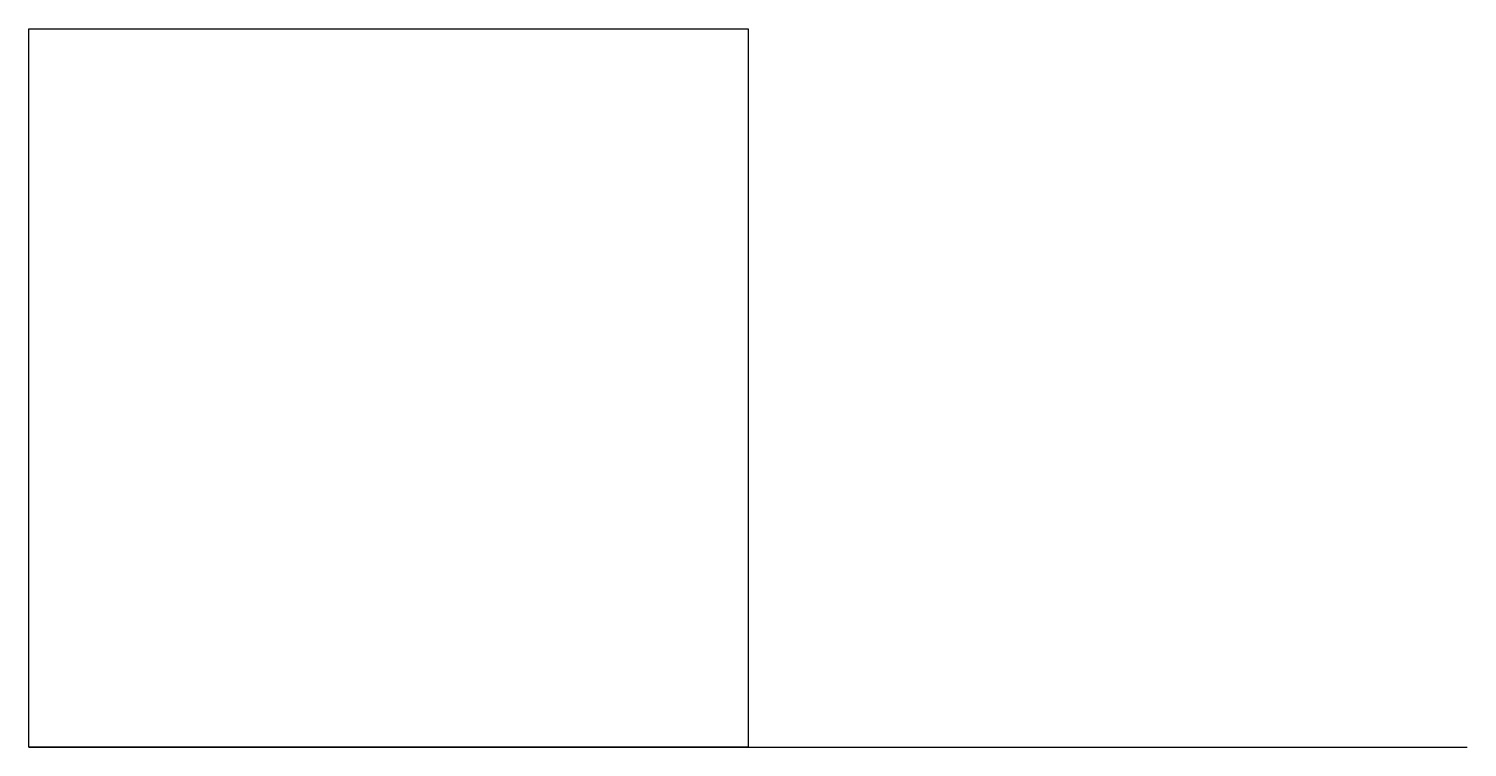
# Model space of a CAD drawing. Header units: metres. Extents: x 0 to 100, y 0 to 50.
import ezdxf

# ---------------------------------------------------------------- set-up
doc = ezdxf.new("R2010")
doc.units = ezdxf.units.M

msp = doc.modelspace()

# ---------------------------------------------------------------- linework, layer by layer
msp.add_line((0, 0), (100, 0))
msp.add_lwpolyline([(0, 0), (0, 50), (50, 50), (50, 0)], close=True)

doc.saveas('drawing.dxf')
